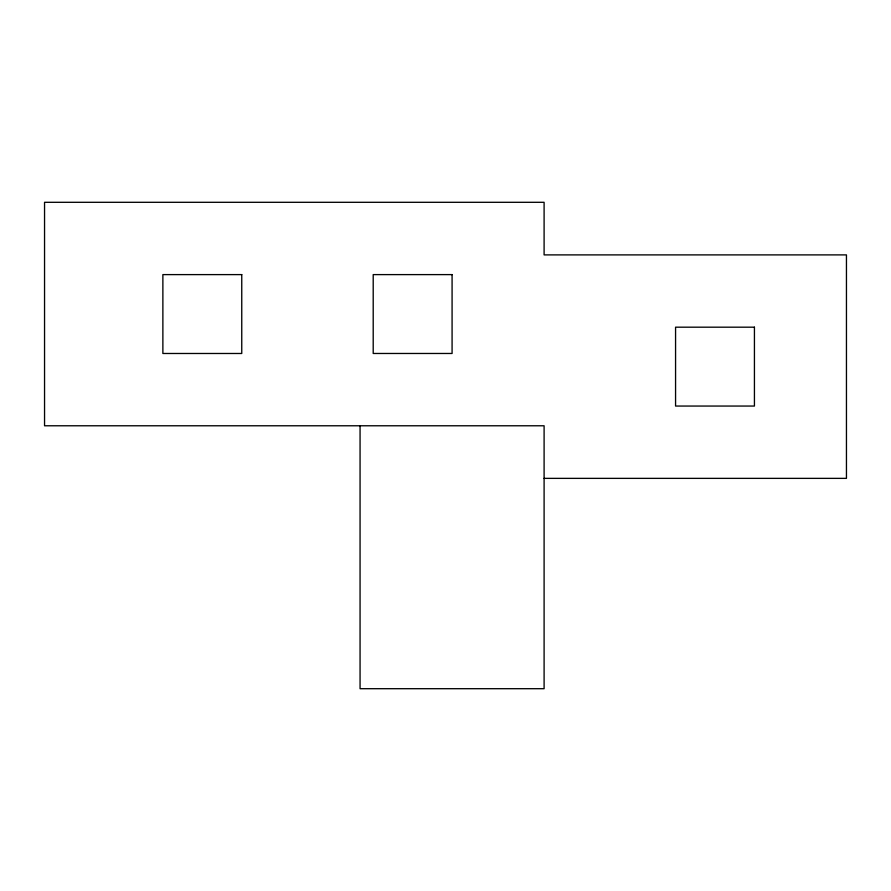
<?xml version="1.0" encoding="UTF-8"?>
<svg xmlns="http://www.w3.org/2000/svg" width="891" height="891" viewBox="0 0 891 891"><rect width="100%" height="100%" fill="white"/><g stroke="black" fill="none" stroke-linecap="round" stroke-linejoin="round"><path stroke-width="1.34" d="M544.1 478.367L846.45 478.367L846.45 254.893L544.1 254.893L544.1 202.302L44.55 202.302L44.55 425.775L544.1 425.775L544.1 688.698L360.064 688.698L360.064 425.775M452.082 274.606L373.206 274.606L373.206 353.471L452.082 353.471L452.082 274.606M241.751 274.606L162.875 274.606L162.875 353.482L241.751 353.482L241.751 274.606M754.432 327.186L675.567 327.186L675.567 406.051L754.432 406.051L754.432 327.186"/></g></svg>
